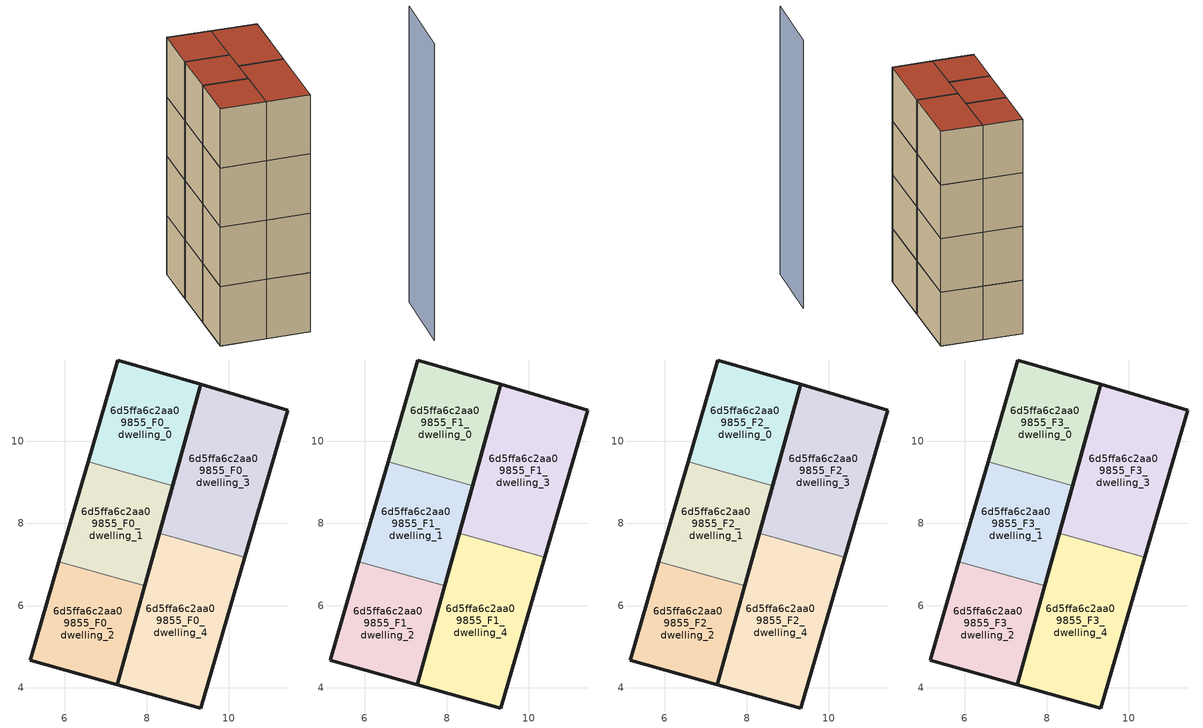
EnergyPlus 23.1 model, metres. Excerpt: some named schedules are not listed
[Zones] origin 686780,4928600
6d5ffa6c2aa09855_F0_dwelling_0
 floor ground (EU_floor_Construction): 8.63,8.92 9.32,11.39 7.3,11.98 6.57,9.5 z0
 wall outside (EU_wall_Construction): 6.57,9.5 7.3,11.98 9.32,11.39 8.63,8.92 z0:3
 wall to 6d5ffa6c2aa09855_F0_dwelling_1 (EU_wall_Construction): 8.63,8.92 6.57,9.5 z0:3
6d5ffa6c2aa09855_F0_dwelling_1
 floor ground (EU_floor_Construction): 7.95,6.48 8.63,8.92 6.57,9.5 5.86,7.07 z0
 wall outside (EU_wall_Construction): 5.86,7.07 6.57,9.5 / 8.63,8.92 7.95,6.48 z0:3
 wall to 6d5ffa6c2aa09855_F0_dwelling_2 (EU_wall_Construction): 7.95,6.48 5.86,7.07 z0:3
6d5ffa6c2aa09855_F0_dwelling_2
 floor ground (EU_floor_Construction): 7.28,4.07 7.95,6.48 5.86,7.07 5.16,4.66 z0
 wall outside (EU_wall_Construction): 7.95,6.48 7.28,4.07 5.16,4.66 5.86,7.07 z0:3
6d5ffa6c2aa09855_F0_dwelling_3
 floor ground (EU_floor_Construction): 10.39,7.18 11.44,10.76 9.32,11.39 8.31,7.76 z0
 wall outside (EU_wall_Construction): 8.31,7.76 9.32,11.39 11.44,10.76 10.39,7.18 z0:3
 wall to 6d5ffa6c2aa09855_F0_dwelling_4 (EU_wall_Construction): 10.39,7.18 8.31,7.76 z0:3
6d5ffa6c2aa09855_F0_dwelling_4
 floor ground (EU_floor_Construction): 9.32,3.5 10.39,7.18 8.31,7.76 7.28,4.07 z0
 wall outside (EU_wall_Construction): 10.39,7.18 9.32,3.5 7.28,4.07 8.31,7.76 z0:3
6d5ffa6c2aa09855_F1_dwelling_0
 floor to 6d5ffa6c2aa09855_F0_dwelling_0 (EU_floor_Construction): 8.63,8.92 9.32,11.39 7.3,11.98 6.57,9.5 z3
 wall outside (EU_wall_Construction): 6.57,9.5 7.3,11.98 9.32,11.39 8.63,8.92 z3:6
 wall to 6d5ffa6c2aa09855_F1_dwelling_1 (EU_wall_Construction): 8.63,8.92 6.57,9.5 z3:6
6d5ffa6c2aa09855_F1_dwelling_1
 floor to 6d5ffa6c2aa09855_F0_dwelling_1 (EU_floor_Construction): 7.95,6.48 8.63,8.92 6.57,9.5 5.86,7.07 z3
 wall outside (EU_wall_Construction): 5.86,7.07 6.57,9.5 / 8.63,8.92 7.95,6.48 z3:6
 wall to 6d5ffa6c2aa09855_F1_dwelling_2 (EU_wall_Construction): 7.95,6.48 5.86,7.07 z3:6
6d5ffa6c2aa09855_F1_dwelling_2
 floor to 6d5ffa6c2aa09855_F0_dwelling_2 (EU_floor_Construction): 7.28,4.07 7.95,6.48 5.86,7.07 5.16,4.66 z3
 wall outside (EU_wall_Construction): 7.95,6.48 7.28,4.07 5.16,4.66 5.86,7.07 z3:6
6d5ffa6c2aa09855_F1_dwelling_3
 floor to 6d5ffa6c2aa09855_F0_dwelling_3 (EU_floor_Construction): 10.39,7.18 11.44,10.76 9.32,11.39 8.31,7.76 z3
 wall outside (EU_wall_Construction): 8.31,7.76 9.32,11.39 11.44,10.76 10.39,7.18 z3:6
 wall to 6d5ffa6c2aa09855_F1_dwelling_4 (EU_wall_Construction): 10.39,7.18 8.31,7.76 z3:6
6d5ffa6c2aa09855_F1_dwelling_4
 floor to 6d5ffa6c2aa09855_F0_dwelling_4 (EU_floor_Construction): 9.32,3.5 10.39,7.18 8.31,7.76 7.28,4.07 z3
 wall outside (EU_wall_Construction): 10.39,7.18 9.32,3.5 7.28,4.07 8.31,7.76 z3:6
6d5ffa6c2aa09855_F2_dwelling_0
 floor to 6d5ffa6c2aa09855_F1_dwelling_0 (EU_floor_Construction): 8.63,8.92 9.32,11.39 7.3,11.98 6.57,9.5 z6
 wall outside (EU_wall_Construction): 6.57,9.5 7.3,11.98 9.32,11.39 8.63,8.92 z6:9
 wall to 6d5ffa6c2aa09855_F2_dwelling_1 (EU_wall_Construction): 8.63,8.92 6.57,9.5 z6:9
6d5ffa6c2aa09855_F2_dwelling_1
 floor to 6d5ffa6c2aa09855_F1_dwelling_1 (EU_floor_Construction): 7.95,6.48 8.63,8.92 6.57,9.5 5.86,7.07 z6
 wall outside (EU_wall_Construction): 5.86,7.07 6.57,9.5 / 8.63,8.92 7.95,6.48 z6:9
 wall to 6d5ffa6c2aa09855_F2_dwelling_2 (EU_wall_Construction): 7.95,6.48 5.86,7.07 z6:9
6d5ffa6c2aa09855_F2_dwelling_2
 floor to 6d5ffa6c2aa09855_F1_dwelling_2 (EU_floor_Construction): 7.28,4.07 7.95,6.48 5.86,7.07 5.16,4.66 z6
 wall outside (EU_wall_Construction): 7.95,6.48 7.28,4.07 5.16,4.66 5.86,7.07 z6:9
6d5ffa6c2aa09855_F2_dwelling_3
 floor to 6d5ffa6c2aa09855_F1_dwelling_3 (EU_floor_Construction): 10.39,7.18 11.44,10.76 9.32,11.39 8.31,7.76 z6
 wall outside (EU_wall_Construction): 8.31,7.76 9.32,11.39 11.44,10.76 10.39,7.18 z6:9
 wall to 6d5ffa6c2aa09855_F2_dwelling_4 (EU_wall_Construction): 10.39,7.18 8.31,7.76 z6:9
6d5ffa6c2aa09855_F2_dwelling_4
 floor to 6d5ffa6c2aa09855_F1_dwelling_4 (EU_floor_Construction): 9.32,3.5 10.39,7.18 8.31,7.76 7.28,4.07 z6
 wall outside (EU_wall_Construction): 10.39,7.18 9.32,3.5 7.28,4.07 8.31,7.76 z6:9
6d5ffa6c2aa09855_F3_dwelling_0
 floor to 6d5ffa6c2aa09855_F2_dwelling_0 (EU_floor_Construction): 8.63,8.92 9.32,11.39 7.3,11.98 6.57,9.5 z9
 wall outside (EU_wall_Construction): 6.57,9.5 7.3,11.98 9.32,11.39 8.63,8.92 z9:12
 wall to 6d5ffa6c2aa09855_F3_dwelling_1 (EU_wall_Construction): 8.63,8.92 6.57,9.5 z9:12
 roof outside (EU_roof_Construction): 9.32,11.39 8.63,8.92 6.57,9.5 7.3,11.98 z12
6d5ffa6c2aa09855_F3_dwelling_1
 floor to 6d5ffa6c2aa09855_F2_dwelling_1 (EU_floor_Construction): 7.95,6.48 8.63,8.92 6.57,9.5 5.86,7.07 z9
 wall outside (EU_wall_Construction): 5.86,7.07 6.57,9.5 / 8.63,8.92 7.95,6.48 z9:12
 wall to 6d5ffa6c2aa09855_F3_dwelling_2 (EU_wall_Construction): 7.95,6.48 5.86,7.07 z9:12
 roof outside (EU_roof_Construction): 8.63,8.92 7.95,6.48 5.86,7.07 6.57,9.5 z12
6d5ffa6c2aa09855_F3_dwelling_2
 floor to 6d5ffa6c2aa09855_F2_dwelling_2 (EU_floor_Construction): 7.28,4.07 7.95,6.48 5.86,7.07 5.16,4.66 z9
 wall outside (EU_wall_Construction): 7.95,6.48 7.28,4.07 5.16,4.66 5.86,7.07 z9:12
 roof outside (EU_roof_Construction): 7.95,6.48 7.28,4.07 5.16,4.66 5.86,7.07 z12
6d5ffa6c2aa09855_F3_dwelling_3
 floor to 6d5ffa6c2aa09855_F2_dwelling_3 (EU_floor_Construction): 10.39,7.18 11.44,10.76 9.32,11.39 8.31,7.76 z9
 wall outside (EU_wall_Construction): 8.31,7.76 9.32,11.39 11.44,10.76 10.39,7.18 z9:12
 wall to 6d5ffa6c2aa09855_F3_dwelling_4 (EU_wall_Construction): 10.39,7.18 8.31,7.76 z9:12
 roof outside (EU_roof_Construction): 11.44,10.76 10.39,7.18 8.31,7.76 9.32,11.39 z12
6d5ffa6c2aa09855_F3_dwelling_4
 floor to 6d5ffa6c2aa09855_F2_dwelling_4 (EU_floor_Construction): 9.32,3.5 10.39,7.18 8.31,7.76 7.28,4.07 z9
 wall outside (EU_wall_Construction): 10.39,7.18 9.32,3.5 7.28,4.07 8.31,7.76 z9:12
 roof outside (EU_roof_Construction): 10.39,7.18 9.32,3.5 7.28,4.07 8.31,7.76 z12
shading: 13.44,-0.39 14.68,3.38 z0:15
[Building]
EU S2 Campaign: North Axis=0; Terrain=City; Solar Distribution=FullExterior
[Site:Location]
Bologna: Latitude=44.5; Longitude=11.25; Time Zone=1; Elevation=37
[SizingPeriod:WeatherFileDays]
AnnualSizingPeriod: Begin Month=1; Begin Day of Month=1; End Month=12; End Day of Month=31; Day of Week for Start Day=Monday; Use Weather File Daylight Saving Period=No; Use Weather File Rain and Snow Indicators=No
[MATERIAL]
EU_InternalMass_Material: Roughness=MediumRough; Thickness=0.1; Conductivity=1; Density=1800; Specific Heat=900; Thermal Absorptance=0.9; Solar Absorptance=0.7; Visible Absorptance=0.7
[MATERIAL:NOMASS] Roughness=MediumRough; Thermal Absorptance=0.9; Solar Absorptance=0.7; Visible Absorptance=0.7
Name | Thermal Resistance
EU_wall_NoMass | 0.781309
EU_roof_NoMass | 0.418499
EU_floor_NoMass | 0.563442
[CONSTRUCTION]
EU_wall_Construction: EU_wall_NoMass
EU_roof_Construction: EU_roof_NoMass
EU_floor_Construction: EU_floor_NoMass
EU_InternalMass_Construction: EU_InternalMass_Material
[ZONE] Type=1; Multiplier=1; Ceiling Height=autocalculate; Floor Area=autocalculate; Part of Total Floor Area=Yes
Name | Volume
6d5ffa6c2aa09855_F0_dwelling_0 | 16.3931
6d5ffa6c2aa09855_F1_dwelling_0; 6d5ffa6c2aa09855_F2_dwelling_0; 6d5ffa6c2aa09855_F3_dwelling_0 | 16.3923
6d5ffa6c2aa09855_F0_dwelling_1 | 16.3916
6d5ffa6c2aa09855_F1_dwelling_1; 6d5ffa6c2aa09855_F2_dwelling_1; 6d5ffa6c2aa09855_F3_dwelling_1 | 16.3909
6d5ffa6c2aa09855_F0_dwelling_2; 6d5ffa6c2aa09855_F1_dwelling_2; 6d5ffa6c2aa09855_F2_dwelling_2; 6d5ffa6c2aa09855_F3_dwelling_2 | 16.396
6d5ffa6c2aa09855_F0_dwelling_3 | 24.5801
6d5ffa6c2aa09855_F1_dwelling_3; 6d5ffa6c2aa09855_F2_dwelling_3; 6d5ffa6c2aa09855_F3_dwelling_3 | 24.5815
6d5ffa6c2aa09855_F0_dwelling_4 | 24.5859
6d5ffa6c2aa09855_F1_dwelling_4; 6d5ffa6c2aa09855_F2_dwelling_4; 6d5ffa6c2aa09855_F3_dwelling_4 | 24.5852
[INTERNALMASS] Construction=EU_InternalMass_Construction
Name | Zone or ZoneList | Surface Area
6d5ffa6c2aa09855_F0_dwelling_0_EU_InternalMass | 6d5ffa6c2aa09855_F0_dwelling_0 | 5.4644
6d5ffa6c2aa09855_F0_dwelling_1_EU_InternalMass | 6d5ffa6c2aa09855_F0_dwelling_1 | 5.46462
6d5ffa6c2aa09855_F0_dwelling_2_EU_InternalMass | 6d5ffa6c2aa09855_F0_dwelling_2 | 5.46509
6d5ffa6c2aa09855_F0_dwelling_3_EU_InternalMass | 6d5ffa6c2aa09855_F0_dwelling_3 | 8.19363
6d5ffa6c2aa09855_F0_dwelling_4_EU_InternalMass | 6d5ffa6c2aa09855_F0_dwelling_4 | 8.19506
6d5ffa6c2aa09855_F1_dwelling_0_EU_InternalMass | 6d5ffa6c2aa09855_F1_dwelling_0 | 5.4644
6d5ffa6c2aa09855_F1_dwelling_1_EU_InternalMass | 6d5ffa6c2aa09855_F1_dwelling_1 | 5.46462
6d5ffa6c2aa09855_F1_dwelling_2_EU_InternalMass | 6d5ffa6c2aa09855_F1_dwelling_2 | 5.46509
6d5ffa6c2aa09855_F1_dwelling_3_EU_InternalMass | 6d5ffa6c2aa09855_F1_dwelling_3 | 8.19363
6d5ffa6c2aa09855_F1_dwelling_4_EU_InternalMass | 6d5ffa6c2aa09855_F1_dwelling_4 | 8.19506
6d5ffa6c2aa09855_F2_dwelling_0_EU_InternalMass | 6d5ffa6c2aa09855_F2_dwelling_0 | 5.4644
6d5ffa6c2aa09855_F2_dwelling_1_EU_InternalMass | 6d5ffa6c2aa09855_F2_dwelling_1 | 5.46462
6d5ffa6c2aa09855_F2_dwelling_2_EU_InternalMass | 6d5ffa6c2aa09855_F2_dwelling_2 | 5.46509
6d5ffa6c2aa09855_F2_dwelling_3_EU_InternalMass | 6d5ffa6c2aa09855_F2_dwelling_3 | 8.19363
6d5ffa6c2aa09855_F2_dwelling_4_EU_InternalMass | 6d5ffa6c2aa09855_F2_dwelling_4 | 8.19506
6d5ffa6c2aa09855_F3_dwelling_0_EU_InternalMass | 6d5ffa6c2aa09855_F3_dwelling_0 | 5.4644
6d5ffa6c2aa09855_F3_dwelling_1_EU_InternalMass | 6d5ffa6c2aa09855_F3_dwelling_1 | 5.46462
6d5ffa6c2aa09855_F3_dwelling_2_EU_InternalMass | 6d5ffa6c2aa09855_F3_dwelling_2 | 5.46509
6d5ffa6c2aa09855_F3_dwelling_3_EU_InternalMass | 6d5ffa6c2aa09855_F3_dwelling_3 | 8.19363
6d5ffa6c2aa09855_F3_dwelling_4_EU_InternalMass | 6d5ffa6c2aa09855_F3_dwelling_4 | 8.19506
[OTHEREQUIPMENT] Fuel Type=Electricity; Design Level Calculation Method=Watts/Area; Power per Zone Floor Area=1; Fraction Latent=0; Fraction Radiant=0; Fraction Lost=0; Carbon Dioxide Generation Rate=0; EndUse Subcategory=EU_Step8_InternalGains
Name | Zone or ZoneList or Space or SpaceList | Schedule
EU_Step8_InternalGain_6d5ffa6c2aa09855_F0_dwelling_0_f000 | 6d5ffa6c2aa09855_F0_dwelling_0 | EU_Step8_GainSchedule_6d5ffa6c2aa09855_F0_dwelling_0_f000
EU_Step8_InternalGain_6d5ffa6c2aa09855_F0_dwelling_1_f000 | 6d5ffa6c2aa09855_F0_dwelling_1 | EU_Step8_GainSchedule_6d5ffa6c2aa09855_F0_dwelling_1_f000
EU_Step8_InternalGain_6d5ffa6c2aa09855_F0_dwelling_2_f000 | 6d5ffa6c2aa09855_F0_dwelling_2 | EU_Step8_GainSchedule_6d5ffa6c2aa09855_F0_dwelling_2_f000
EU_Step8_InternalGain_6d5ffa6c2aa09855_F0_dwelling_3_f000 | 6d5ffa6c2aa09855_F0_dwelling_3 | EU_Step8_GainSchedule_6d5ffa6c2aa09855_F0_dwelling_3_f000
EU_Step8_InternalGain_6d5ffa6c2aa09855_F0_dwelling_4_f000 | 6d5ffa6c2aa09855_F0_dwelling_4 | EU_Step8_GainSchedule_6d5ffa6c2aa09855_F0_dwelling_4_f000
EU_Step8_InternalGain_6d5ffa6c2aa09855_F1_dwelling_0_f000 | 6d5ffa6c2aa09855_F1_dwelling_0 | EU_Step8_GainSchedule_6d5ffa6c2aa09855_F1_dwelling_0_f000
EU_Step8_InternalGain_6d5ffa6c2aa09855_F1_dwelling_1_f000 | 6d5ffa6c2aa09855_F1_dwelling_1 | EU_Step8_GainSchedule_6d5ffa6c2aa09855_F1_dwelling_1_f000
EU_Step8_InternalGain_6d5ffa6c2aa09855_F1_dwelling_2_f000 | 6d5ffa6c2aa09855_F1_dwelling_2 | EU_Step8_GainSchedule_6d5ffa6c2aa09855_F1_dwelling_2_f000
EU_Step8_InternalGain_6d5ffa6c2aa09855_F1_dwelling_3_f000 | 6d5ffa6c2aa09855_F1_dwelling_3 | EU_Step8_GainSchedule_6d5ffa6c2aa09855_F1_dwelling_3_f000
EU_Step8_InternalGain_6d5ffa6c2aa09855_F1_dwelling_4_f000 | 6d5ffa6c2aa09855_F1_dwelling_4 | EU_Step8_GainSchedule_6d5ffa6c2aa09855_F1_dwelling_4_f000
EU_Step8_InternalGain_6d5ffa6c2aa09855_F2_dwelling_0_f000 | 6d5ffa6c2aa09855_F2_dwelling_0 | EU_Step8_GainSchedule_6d5ffa6c2aa09855_F2_dwelling_0_f000
EU_Step8_InternalGain_6d5ffa6c2aa09855_F2_dwelling_1_f000 | 6d5ffa6c2aa09855_F2_dwelling_1 | EU_Step8_GainSchedule_6d5ffa6c2aa09855_F2_dwelling_1_f000
EU_Step8_InternalGain_6d5ffa6c2aa09855_F2_dwelling_2_f000 | 6d5ffa6c2aa09855_F2_dwelling_2 | EU_Step8_GainSchedule_6d5ffa6c2aa09855_F2_dwelling_2_f000
EU_Step8_InternalGain_6d5ffa6c2aa09855_F2_dwelling_3_f000 | 6d5ffa6c2aa09855_F2_dwelling_3 | EU_Step8_GainSchedule_6d5ffa6c2aa09855_F2_dwelling_3_f000
EU_Step8_InternalGain_6d5ffa6c2aa09855_F2_dwelling_4_f000 | 6d5ffa6c2aa09855_F2_dwelling_4 | EU_Step8_GainSchedule_6d5ffa6c2aa09855_F2_dwelling_4_f000
EU_Step8_InternalGain_6d5ffa6c2aa09855_F3_dwelling_0_f000 | 6d5ffa6c2aa09855_F3_dwelling_0 | EU_Step8_GainSchedule_6d5ffa6c2aa09855_F3_dwelling_0_f000
EU_Step8_InternalGain_6d5ffa6c2aa09855_F3_dwelling_1_f000 | 6d5ffa6c2aa09855_F3_dwelling_1 | EU_Step8_GainSchedule_6d5ffa6c2aa09855_F3_dwelling_1_f000
EU_Step8_InternalGain_6d5ffa6c2aa09855_F3_dwelling_2_f000 | 6d5ffa6c2aa09855_F3_dwelling_2 | EU_Step8_GainSchedule_6d5ffa6c2aa09855_F3_dwelling_2_f000
EU_Step8_InternalGain_6d5ffa6c2aa09855_F3_dwelling_3_f000 | 6d5ffa6c2aa09855_F3_dwelling_3 | EU_Step8_GainSchedule_6d5ffa6c2aa09855_F3_dwelling_3_f000
EU_Step8_InternalGain_6d5ffa6c2aa09855_F3_dwelling_4_f000 | 6d5ffa6c2aa09855_F3_dwelling_4 | EU_Step8_GainSchedule_6d5ffa6c2aa09855_F3_dwelling_4_f000
[ZONEVENTILATION:DESIGNFLOWRATE] Schedule=EU_AlwaysOn; Design Flow Rate Calculation Method=AirChanges/Hour; Air Changes per Hour=0.692607; Ventilation Type=Natural; Fan Pressure Rise=0; Fan Total Efficiency=1; Constant Term Coefficient=1; Temperature Term Coefficient=0; Velocity Term Coefficient=0; Velocity Squared Term Coefficient=0; Minimum Indoor Temperature=-100; Maximum Indoor Temperature=100; Delta Temperature=-100; Minimum Outdoor Temperature=-100; Maximum Outdoor Temperature=100; Maximum Wind Speed=40
Name | Zone or ZoneList or Space or SpaceList
EU_ConstantAir_6d5ffa6c2aa09855_F0_dwelling_0 | 6d5ffa6c2aa09855_F0_dwelling_0
EU_ConstantAir_6d5ffa6c2aa09855_F0_dwelling_1 | 6d5ffa6c2aa09855_F0_dwelling_1
EU_ConstantAir_6d5ffa6c2aa09855_F0_dwelling_2 | 6d5ffa6c2aa09855_F0_dwelling_2
EU_ConstantAir_6d5ffa6c2aa09855_F0_dwelling_3 | 6d5ffa6c2aa09855_F0_dwelling_3
EU_ConstantAir_6d5ffa6c2aa09855_F0_dwelling_4 | 6d5ffa6c2aa09855_F0_dwelling_4
EU_ConstantAir_6d5ffa6c2aa09855_F1_dwelling_0 | 6d5ffa6c2aa09855_F1_dwelling_0
EU_ConstantAir_6d5ffa6c2aa09855_F1_dwelling_1 | 6d5ffa6c2aa09855_F1_dwelling_1
EU_ConstantAir_6d5ffa6c2aa09855_F1_dwelling_2 | 6d5ffa6c2aa09855_F1_dwelling_2
EU_ConstantAir_6d5ffa6c2aa09855_F1_dwelling_3 | 6d5ffa6c2aa09855_F1_dwelling_3
EU_ConstantAir_6d5ffa6c2aa09855_F1_dwelling_4 | 6d5ffa6c2aa09855_F1_dwelling_4
EU_ConstantAir_6d5ffa6c2aa09855_F2_dwelling_0 | 6d5ffa6c2aa09855_F2_dwelling_0
EU_ConstantAir_6d5ffa6c2aa09855_F2_dwelling_1 | 6d5ffa6c2aa09855_F2_dwelling_1
EU_ConstantAir_6d5ffa6c2aa09855_F2_dwelling_2 | 6d5ffa6c2aa09855_F2_dwelling_2
EU_ConstantAir_6d5ffa6c2aa09855_F2_dwelling_3 | 6d5ffa6c2aa09855_F2_dwelling_3
EU_ConstantAir_6d5ffa6c2aa09855_F2_dwelling_4 | 6d5ffa6c2aa09855_F2_dwelling_4
EU_ConstantAir_6d5ffa6c2aa09855_F3_dwelling_0 | 6d5ffa6c2aa09855_F3_dwelling_0
EU_ConstantAir_6d5ffa6c2aa09855_F3_dwelling_1 | 6d5ffa6c2aa09855_F3_dwelling_1
EU_ConstantAir_6d5ffa6c2aa09855_F3_dwelling_2 | 6d5ffa6c2aa09855_F3_dwelling_2
EU_ConstantAir_6d5ffa6c2aa09855_F3_dwelling_3 | 6d5ffa6c2aa09855_F3_dwelling_3
EU_ConstantAir_6d5ffa6c2aa09855_F3_dwelling_4 | 6d5ffa6c2aa09855_F3_dwelling_4
[HVACTEMPLATE:THERMOSTAT] Constant Heating Setpoint=20; Constant Cooling Setpoint=50
EU_HeatOnly_6d5ffa6c2aa09855_F0_dwelling_0; EU_HeatOnly_6d5ffa6c2aa09855_F0_dwelling_1; EU_HeatOnly_6d5ffa6c2aa09855_F0_dwelling_2; EU_HeatOnly_6d5ffa6c2aa09855_F0_dwelling_3; EU_HeatOnly_6d5ffa6c2aa09855_F0_dwelling_4; EU_HeatOnly_6d5ffa6c2aa09855_F1_dwelling_0; EU_HeatOnly_6d5ffa6c2aa09855_F1_dwelling_1; EU_HeatOnly_6d5ffa6c2aa09855_F1_dwelling_2; EU_HeatOnly_6d5ffa6c2aa09855_F1_dwelling_3; EU_HeatOnly_6d5ffa6c2aa09855_F1_dwelling_4; EU_HeatOnly_6d5ffa6c2aa09855_F2_dwelling_0; EU_HeatOnly_6d5ffa6c2aa09855_F2_dwelling_1; EU_HeatOnly_6d5ffa6c2aa09855_F2_dwelling_2; EU_HeatOnly_6d5ffa6c2aa09855_F2_dwelling_3; EU_HeatOnly_6d5ffa6c2aa09855_F2_dwelling_4; EU_HeatOnly_6d5ffa6c2aa09855_F3_dwelling_0; EU_HeatOnly_6d5ffa6c2aa09855_F3_dwelling_1; EU_HeatOnly_6d5ffa6c2aa09855_F3_dwelling_2; EU_HeatOnly_6d5ffa6c2aa09855_F3_dwelling_3; EU_HeatOnly_6d5ffa6c2aa09855_F3_dwelling_4
[HVACTEMPLATE:ZONE:IDEALLOADSAIRSYSTEM] System Availability Schedule=EU_AlwaysOn; Maximum Heating Supply Air Temperature=50; Minimum Cooling Supply Air Temperature=13; Maximum Heating Supply Air Humidity Ratio=0.0156; Minimum Cooling Supply Air Humidity Ratio=0.0077; Heating Limit=NoLimit; Cooling Limit=NoLimit; Heating Availability Schedule=EU_AlwaysOn; Cooling Availability Schedule=EU_CoolingOff; Dehumidification Control Type=ConstantSensibleHeatRatio; Cooling Sensible Heat Ratio=0.7; Dehumidification Setpoint=60; Humidification Control Type=None; Humidification Setpoint=30; Outdoor Air Method=None; Outdoor Air Flow Rate per Person=0.00944; Outdoor Air Flow Rate per Zone Floor Area=0; Outdoor Air Flow Rate per Zone=0; Demand Controlled Ventilation Type=None; Outdoor Air Economizer Type=NoEconomizer; Heat Recovery Type=None; Sensible Heat Recovery Effectiveness=0.7; Latent Heat Recovery Effectiveness=0.65
Name | Template Thermostat
6d5ffa6c2aa09855_F0_dwelling_0 | EU_HeatOnly_6d5ffa6c2aa09855_F0_dwelling_0
6d5ffa6c2aa09855_F0_dwelling_1 | EU_HeatOnly_6d5ffa6c2aa09855_F0_dwelling_1
6d5ffa6c2aa09855_F0_dwelling_2 | EU_HeatOnly_6d5ffa6c2aa09855_F0_dwelling_2
6d5ffa6c2aa09855_F0_dwelling_3 | EU_HeatOnly_6d5ffa6c2aa09855_F0_dwelling_3
6d5ffa6c2aa09855_F0_dwelling_4 | EU_HeatOnly_6d5ffa6c2aa09855_F0_dwelling_4
6d5ffa6c2aa09855_F1_dwelling_0 | EU_HeatOnly_6d5ffa6c2aa09855_F1_dwelling_0
6d5ffa6c2aa09855_F1_dwelling_1 | EU_HeatOnly_6d5ffa6c2aa09855_F1_dwelling_1
6d5ffa6c2aa09855_F1_dwelling_2 | EU_HeatOnly_6d5ffa6c2aa09855_F1_dwelling_2
6d5ffa6c2aa09855_F1_dwelling_3 | EU_HeatOnly_6d5ffa6c2aa09855_F1_dwelling_3
6d5ffa6c2aa09855_F1_dwelling_4 | EU_HeatOnly_6d5ffa6c2aa09855_F1_dwelling_4
6d5ffa6c2aa09855_F2_dwelling_0 | EU_HeatOnly_6d5ffa6c2aa09855_F2_dwelling_0
6d5ffa6c2aa09855_F2_dwelling_1 | EU_HeatOnly_6d5ffa6c2aa09855_F2_dwelling_1
6d5ffa6c2aa09855_F2_dwelling_2 | EU_HeatOnly_6d5ffa6c2aa09855_F2_dwelling_2
6d5ffa6c2aa09855_F2_dwelling_3 | EU_HeatOnly_6d5ffa6c2aa09855_F2_dwelling_3
6d5ffa6c2aa09855_F2_dwelling_4 | EU_HeatOnly_6d5ffa6c2aa09855_F2_dwelling_4
6d5ffa6c2aa09855_F3_dwelling_0 | EU_HeatOnly_6d5ffa6c2aa09855_F3_dwelling_0
6d5ffa6c2aa09855_F3_dwelling_1 | EU_HeatOnly_6d5ffa6c2aa09855_F3_dwelling_1
6d5ffa6c2aa09855_F3_dwelling_2 | EU_HeatOnly_6d5ffa6c2aa09855_F3_dwelling_2
